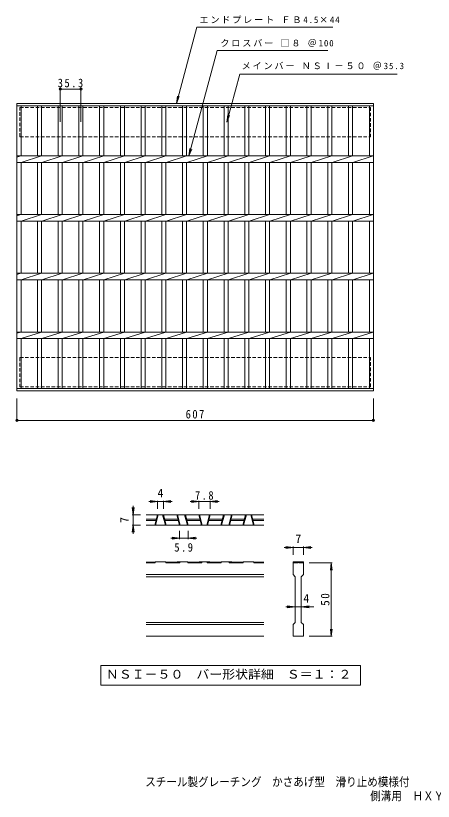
# Model space of a CAD drawing. Units: millimetres, scale not verified, with parts at other scales. Extents: x -640 to 782, y -687 to 652.
# Drawn here: x -640 to 71, y -687 to 652 of the extents above; entities that cross this region are included whole.
import ezdxf
from ezdxf.enums import TextEntityAlignment as Align

# ---------------------------------------------------------------- set-up
doc = ezdxf.new("R2010")
doc.units = ezdxf.units.MM
doc.header["$LTSCALE"] = 5
doc.header["$PDMODE"] = 32
doc.header["$PDSIZE"] = 4
doc.linetypes.add('DASHED1', pattern=[1.8, 1.2, -0.6])
for name, color, linetype, lineweight in [('1-1_1-1ﾚｲﾔ', 2, 'Continuous', 9), ('1-2_1-2ﾚｲﾔ', 3, 'Continuous', 9), ('1-4_1-4ﾚｲﾔ', 7, 'Continuous', 9), ('D-0', 7, 'Continuous', 9), ('D-2', 3, 'Continuous', 9), ('D-4', 7, 'Continuous', 9)]:
    doc.layers.add(name, color=color, linetype=linetype, lineweight=lineweight)
doc.layers.add('F-5_F-5ﾚｲﾔ', color=2, linetype='Continuous')
doc.styles.add('ＭＳ ゴシック', font='')
doc.styles.get('ＭＳ ゴシック').set_extended_font_data('MS Gothic')

msp = doc.modelspace()

# ---------------------------------------------------------------- linework, layer by layer
at = {"layer": '1-1_1-1ﾚｲﾔ', "linetype": 'DASHED1'}
for p, q in [((-633.042, 445.429), (-633.042, 495.429)), ((-633.042, 445.429), (-36.042, 445.429)), ((-633.042, 69.429), (-633.042, 19.429)), ((-633.042, 69.429), (-36.042, 69.429))]:
    msp.add_line(p, q, dxfattribs=at)
for points in [[(-633.042, 495.429), (-36.042, 495.429), (-36.042, 445.429)], [(-633.042, 19.429), (-36.042, 19.429), (-36.042, 69.429)]]:
    msp.add_lwpolyline(points, dxfattribs=at)
at = {"layer": '1-2_1-2ﾚｲﾔ'}
for p, q in [((-638.042, 502.43), (-31.042, 502.43)), ((-638.042, 12.43), (-638.042, 502.43)), ((-638.042, 497.93), (-31.042, 497.93)), ((-631.042, 412.929), (-631.042, 497.93)), ((-603.142, 497.93), (-603.142, 412.929)), ((-596.142, 497.93), (-596.142, 412.929)), ((-567.841, 497.93), (-567.841, 412.929)), ((-560.842, 497.93), (-560.842, 412.929)), ((-532.541, 497.93), (-532.541, 412.929)), ((-525.541, 497.93), (-525.541, 412.929)), ((-497.242, 497.93), (-497.242, 412.929)), ((-490.242, 497.93), (-490.242, 412.929)), ((-461.942, 497.93), (-461.942, 412.929)), ((-454.941, 497.93), (-454.941, 412.929)), ((-426.641, 497.93), (-426.641, 412.929)), ((-419.641, 497.93), (-419.641, 412.929)), ((-391.342, 497.93), (-391.342, 412.929)), ((-384.342, 497.93), (-384.342, 412.929)), ((-356.042, 497.93), (-356.042, 412.929)), ((-349.042, 497.93), (-349.042, 412.929)), ((-320.741, 497.93), (-320.741, 412.929)), ((-313.741, 497.93), (-313.741, 412.929)), ((-285.442, 497.93), (-285.442, 412.929)), ((-278.442, 497.93), (-278.442, 412.929)), ((-250.141, 497.93), (-250.141, 412.929)), ((-243.142, 497.93), (-243.142, 412.929)), ((-214.842, 497.93), (-214.842, 412.929)), ((-207.842, 497.93), (-207.842, 412.929)), ((-179.542, 497.93), (-179.542, 412.929)), ((-172.542, 497.93), (-172.542, 412.929)), ((-144.242, 497.93), (-144.242, 412.929)), ((-137.242, 497.93), (-137.242, 412.929)), ((-108.943, 497.93), (-108.943, 412.929)), ((-101.942, 497.93), (-101.942, 412.929)), ((-73.643, 497.93), (-73.643, 412.929)), ((-66.643, 497.93), (-66.643, 412.929)), ((-38.042, 497.93), (-38.042, 412.929)), ((-31.042, 502.43), (-31.042, 12.43)), ((-638.042, 410.849), (-631.442, 412.929)), ((-638.042, 412.929), (-31.042, 412.929)), ((-638.042, 401.93), (-31.042, 401.93)), ((-631.042, 401.93), (-596.142, 412.929)), ((-631.042, 312.929), (-631.042, 401.93)), ((-603.142, 401.93), (-603.142, 312.929)), ((-596.142, 401.93), (-596.142, 312.929)), ((-595.742, 401.93), (-560.842, 412.929)), ((-567.841, 401.93), (-567.841, 312.929)), ((-560.842, 401.93), (-560.842, 312.929)), ((-560.441, 401.93), (-525.542, 412.929)), ((-532.541, 401.93), (-532.541, 312.929)), ((-525.541, 401.93), (-525.541, 312.929)), ((-525.142, 401.93), (-490.242, 412.929)), ((-497.242, 401.93), (-497.242, 312.929)), ((-490.242, 401.93), (-490.242, 312.929)), ((-489.842, 401.93), (-454.942, 412.929)), ((-461.942, 401.93), (-461.942, 312.929)), ((-454.941, 401.93), (-454.941, 312.929)), ((-454.542, 401.93), (-419.642, 412.929)), ((-426.641, 401.93), (-426.641, 312.929)), ((-419.641, 401.93), (-419.641, 312.929)), ((-419.241, 401.93), (-384.342, 412.929)), ((-391.342, 401.93), (-391.342, 312.929)), ((-384.342, 401.93), (-384.342, 312.929)), ((-383.942, 401.93), (-349.042, 412.929)), ((-356.042, 401.93), (-356.042, 312.929)), ((-349.042, 401.93), (-349.042, 312.929)), ((-348.642, 401.93), (-313.742, 412.929)), ((-320.741, 401.93), (-320.741, 312.929)), ((-313.741, 401.93), (-313.741, 312.929)), ((-313.341, 401.93), (-278.442, 412.929)), ((-285.442, 401.93), (-285.442, 312.929)), ((-278.442, 401.93), (-278.442, 312.929)), ((-278.042, 401.93), (-243.142, 412.929)), ((-250.141, 401.93), (-250.141, 312.929)), ((-243.142, 401.93), (-243.142, 312.929)), ((-242.742, 401.93), (-207.842, 412.929)), ((-214.842, 401.93), (-214.842, 312.929)), ((-207.842, 401.93), (-207.842, 312.929)), ((-207.442, 401.93), (-172.542, 412.929)), ((-179.542, 401.93), (-179.542, 312.929)), ((-172.542, 401.93), (-172.542, 312.929)), ((-172.142, 401.93), (-137.242, 412.929)), ((-144.242, 401.93), (-144.242, 312.929)), ((-137.242, 401.93), (-137.242, 312.929)), ((-136.842, 401.93), (-101.942, 412.929)), ((-108.943, 401.93), (-108.943, 312.929)), ((-101.942, 401.93), (-101.942, 312.929)), ((-101.542, 401.93), (-66.642, 412.929)), ((-73.643, 401.93), (-73.643, 312.929)), ((-66.643, 401.93), (-66.643, 312.929)), ((-66.243, 401.93), (-31.343, 412.929)), ((-38.042, 401.93), (-38.042, 312.929)), ((-638.042, 310.849), (-631.442, 312.93)), ((-638.042, 312.929), (-31.042, 312.929)), ((-631.042, 301.93), (-596.142, 312.93)), ((-595.742, 301.93), (-560.842, 312.93)), ((-560.441, 301.93), (-525.542, 312.93)), ((-525.142, 301.93), (-490.242, 312.93)), ((-489.842, 301.93), (-454.942, 312.93)), ((-454.542, 301.93), (-419.642, 312.93)), ((-419.241, 301.93), (-384.342, 312.93)), ((-383.942, 301.93), (-349.042, 312.93)), ((-348.642, 301.93), (-313.742, 312.93)), ((-313.341, 301.93), (-278.442, 312.93)), ((-278.042, 301.93), (-243.142, 312.93)), ((-242.742, 301.93), (-207.842, 312.93)), ((-207.442, 301.93), (-172.542, 312.93)), ((-172.142, 301.93), (-137.242, 312.93)), ((-136.842, 301.93), (-101.942, 312.93)), ((-101.542, 301.93), (-66.642, 312.93)), ((-66.243, 301.93), (-31.343, 312.93)), ((-638.042, 301.929), (-31.042, 301.929)), ((-631.042, 212.929), (-631.042, 301.929)), ((-603.142, 301.929), (-603.142, 212.929)), ((-596.142, 301.929), (-596.142, 212.929)), ((-567.841, 301.929), (-567.841, 212.929)), ((-560.842, 301.929), (-560.842, 212.929)), ((-532.541, 301.929), (-532.541, 212.929)), ((-525.541, 301.929), (-525.541, 212.929)), ((-497.242, 301.929), (-497.242, 212.929)), ((-490.242, 301.929), (-490.242, 212.929)), ((-461.942, 301.929), (-461.942, 212.929)), ((-454.941, 301.929), (-454.941, 212.929)), ((-426.641, 301.929), (-426.641, 212.929)), ((-419.641, 301.929), (-419.641, 212.929)), ((-391.342, 301.929), (-391.342, 212.929)), ((-384.342, 301.929), (-384.342, 212.929)), ((-356.042, 301.929), (-356.042, 212.929)), ((-349.042, 301.929), (-349.042, 212.929)), ((-320.741, 301.929), (-320.741, 212.929)), ((-313.741, 301.929), (-313.741, 212.929)), ((-285.442, 301.929), (-285.442, 212.929)), ((-278.442, 301.929), (-278.442, 212.929)), ((-250.141, 301.929), (-250.141, 212.929)), ((-243.142, 301.929), (-243.142, 212.929)), ((-214.842, 301.929), (-214.842, 212.929)), ((-207.842, 301.929), (-207.842, 212.929)), ((-179.542, 301.929), (-179.542, 212.929)), ((-172.542, 301.929), (-172.542, 212.929)), ((-144.242, 301.929), (-144.242, 212.929)), ((-137.242, 301.929), (-137.242, 212.929)), ((-108.943, 301.929), (-108.943, 212.929)), ((-101.942, 301.929), (-101.942, 212.929)), ((-73.643, 301.929), (-73.643, 212.929)), ((-66.643, 301.929), (-66.643, 212.929)), ((-38.042, 301.929), (-38.042, 212.929)), ((-638.042, 210.85), (-631.442, 212.93)), ((-638.042, 212.929), (-31.042, 212.929)), ((-638.042, 201.93), (-31.042, 201.93)), ((-631.042, 201.93), (-596.142, 212.93)), ((-631.042, 112.929), (-631.042, 201.93)), ((-603.142, 201.93), (-603.142, 112.929)), ((-596.142, 201.93), (-596.142, 112.929)), ((-595.742, 201.93), (-560.842, 212.93)), ((-567.841, 201.93), (-567.841, 112.929)), ((-560.842, 201.93), (-560.842, 112.929)), ((-560.441, 201.93), (-525.542, 212.93)), ((-532.541, 201.93), (-532.541, 112.929)), ((-525.541, 201.93), (-525.541, 112.929)), ((-525.142, 201.93), (-490.242, 212.93)), ((-497.242, 201.93), (-497.242, 112.929)), ((-490.242, 201.93), (-490.242, 112.929)), ((-489.842, 201.93), (-454.942, 212.93)), ((-461.942, 201.93), (-461.942, 112.929)), ((-454.941, 201.93), (-454.941, 112.929)), ((-454.542, 201.93), (-419.642, 212.93)), ((-426.641, 201.93), (-426.641, 112.929)), ((-419.641, 201.93), (-419.641, 112.929)), ((-419.241, 201.93), (-384.342, 212.93)), ((-391.342, 201.93), (-391.342, 112.929)), ((-384.342, 201.93), (-384.342, 112.929)), ((-383.942, 201.93), (-349.042, 212.93)), ((-356.042, 201.93), (-356.042, 112.929)), ((-349.042, 201.93), (-349.042, 112.929)), ((-348.642, 201.93), (-313.742, 212.93)), ((-320.741, 201.93), (-320.741, 112.929)), ((-313.741, 201.93), (-313.741, 112.929)), ((-313.341, 201.93), (-278.442, 212.93)), ((-285.442, 201.93), (-285.442, 112.929)), ((-278.442, 201.93), (-278.442, 112.929)), ((-278.042, 201.93), (-243.142, 212.93)), ((-250.141, 201.93), (-250.141, 112.929)), ((-243.142, 201.93), (-243.142, 112.929)), ((-242.742, 201.93), (-207.842, 212.93)), ((-214.842, 201.93), (-214.842, 112.929)), ((-207.842, 201.93), (-207.842, 112.929)), ((-207.442, 201.93), (-172.542, 212.93)), ((-179.542, 201.93), (-179.542, 112.929)), ((-172.542, 201.93), (-172.542, 112.929)), ((-172.142, 201.93), (-137.242, 212.93)), ((-144.242, 201.93), (-144.242, 112.929)), ((-137.242, 201.93), (-137.242, 112.929)), ((-136.842, 201.93), (-101.942, 212.93)), ((-108.943, 201.93), (-108.943, 112.929)), ((-101.942, 201.93), (-101.942, 112.929)), ((-101.542, 201.93), (-66.642, 212.93)), ((-73.643, 201.93), (-73.643, 112.929)), ((-66.643, 201.93), (-66.643, 112.929)), ((-66.243, 201.93), (-31.343, 212.93)), ((-38.042, 201.93), (-38.042, 112.929)), ((-638.042, 110.85), (-631.442, 112.929)), ((-638.042, 112.929), (-31.042, 112.929)), ((-631.042, 101.93), (-596.142, 112.929)), ((-595.742, 101.93), (-560.842, 112.929)), ((-560.441, 101.93), (-525.542, 112.929)), ((-525.142, 101.93), (-490.242, 112.929)), ((-489.842, 101.93), (-454.942, 112.929)), ((-454.542, 101.93), (-419.642, 112.929)), ((-419.241, 101.93), (-384.342, 112.929)), ((-383.942, 101.93), (-349.042, 112.929)), ((-348.642, 101.93), (-313.742, 112.929)), ((-313.341, 101.93), (-278.442, 112.929)), ((-278.042, 101.93), (-243.142, 112.929)), ((-242.742, 101.93), (-207.842, 112.929)), ((-207.442, 101.93), (-172.542, 112.929)), ((-172.142, 101.93), (-137.242, 112.929)), ((-136.842, 101.93), (-101.942, 112.929)), ((-101.542, 101.93), (-66.642, 112.929)), ((-66.243, 101.93), (-31.343, 112.929)), ((-638.042, 101.93), (-31.042, 101.93)), ((-631.042, 16.929), (-631.042, 101.93)), ((-603.142, 101.93), (-603.142, 16.929)), ((-596.142, 101.93), (-596.142, 16.929)), ((-567.841, 101.93), (-567.841, 16.929)), ((-560.842, 101.93), (-560.842, 16.929)), ((-532.541, 101.93), (-532.541, 16.929)), ((-525.541, 101.93), (-525.541, 16.929)), ((-497.242, 101.93), (-497.242, 16.929)), ((-490.242, 101.93), (-490.242, 16.929)), ((-461.942, 101.93), (-461.942, 16.929)), ((-454.941, 101.93), (-454.941, 16.929)), ((-426.641, 101.93), (-426.641, 16.929)), ((-419.641, 101.93), (-419.641, 16.929)), ((-391.342, 101.93), (-391.342, 16.929)), ((-384.342, 101.93), (-384.342, 16.929)), ((-356.042, 101.93), (-356.042, 16.929)), ((-349.042, 101.93), (-349.042, 16.929)), ((-320.741, 101.93), (-320.741, 16.929)), ((-313.741, 101.93), (-313.741, 16.929)), ((-285.442, 101.93), (-285.442, 16.929)), ((-278.442, 101.93), (-278.442, 16.929)), ((-250.141, 101.93), (-250.141, 16.929)), ((-243.142, 101.93), (-243.142, 16.929)), ((-214.842, 101.93), (-214.842, 16.929)), ((-207.842, 101.93), (-207.842, 16.929)), ((-179.542, 101.93), (-179.542, 16.929)), ((-172.542, 101.93), (-172.542, 16.929)), ((-144.242, 101.93), (-144.242, 16.929)), ((-137.242, 101.93), (-137.242, 16.929)), ((-108.943, 101.93), (-108.943, 16.929)), ((-101.942, 101.93), (-101.942, 16.929)), ((-73.643, 101.93), (-73.643, 16.929)), ((-66.643, 101.93), (-66.643, 16.929)), ((-38.042, 101.93), (-38.042, 16.929)), ((-31.042, 16.929), (-638.042, 16.929)), ((-31.042, 12.43), (-638.042, 12.43))]:
    msp.add_line(p, q, dxfattribs=at)
at = {"layer": '1-4_1-4ﾚｲﾔ'}
for p, q in [((-345.142, 412.929), (-297.046, 592.429)), ((-297.046, 592.429), (-108.697, 592.429)), ((-280.654, 470.43), (-258.682, 552.429)), ((-258.682, 552.429), (9.161, 552.429)), ((-564.342, 471.143), (-564.342, 528.166)), ((-564.342, 526.666), (-529.041, 526.666)), ((-529.041, 471.143), (-529.041, 528.166)), ((-366.322, 502.43), (-364.691, 514.822)), ((-366.322, 502.43), (-361.538, 513.978)), ((-280.654, 470.43), (-279.023, 482.822)), ((-280.654, 470.43), (-275.871, 481.978)), ((-345.142, 412.929), (-343.511, 425.322)), ((-345.142, 412.929), (-340.359, 424.478)), ((-638.042, -0.071), (-638.042, -39.071)), ((-31.042, -0.071), (-31.042, -39.071)), ((-638.042, -37.571), (-31.042, -37.571))]:
    msp.add_line(p, q, dxfattribs=at)
msp.add_lwpolyline([(-366.322, 502.43), (-331.489, 632.429), (-100.371, 632.429)], dxfattribs=at)
for p in [(-564.342, 526.666), (-529.041, 526.666), (-638.042, -37.571), (-31.042, -37.571)]:
    msp.add_point(p, dxfattribs=at)
at = {"layer": 'D-0'}
msp.add_lwpolyline([(-494.875, -455.414), (-494.875, -488.64), (-53.221, -488.64), (-53.221, -455.414)], close=True, dxfattribs=at)
at = {"layer": 'D-2'}
for p, q in [((-217.798, -198.414), (-417.798, -198.414)), ((-403.344, -215.914), (-398.655, -198.414)), ((-402.05, -215.914), (-397.361, -198.414)), ((-385.26, -215.914), (-389.949, -198.414)), ((-383.966, -215.914), (-388.655, -198.414)), ((-365.844, -198.414), (-361.155, -215.914)), ((-364.55, -198.414), (-359.861, -215.914)), ((-347.76, -215.914), (-352.449, -198.414)), ((-346.466, -215.914), (-351.155, -198.414)), ((-328.344, -198.414), (-323.655, -215.914)), ((-327.05, -198.414), (-322.361, -215.914)), ((-310.26, -198.414), (-314.949, -215.914)), ((-308.966, -198.414), (-313.655, -215.914)), ((-290.844, -215.914), (-286.155, -198.414)), ((-289.55, -215.914), (-284.861, -198.414)), ((-272.76, -198.414), (-277.449, -215.914)), ((-271.466, -198.414), (-276.155, -215.914)), ((-253.344, -215.914), (-248.655, -198.414)), ((-252.05, -215.914), (-247.361, -198.414)), ((-235.26, -215.914), (-239.949, -198.414)), ((-233.966, -215.914), (-238.655, -198.414)), ((-417.798, -205.914), (-400.665, -205.914)), ((-417.798, -208.414), (-401.335, -208.414)), ((-386.646, -205.914), (-363.835, -205.914)), ((-385.976, -208.414), (-363.165, -208.414)), ((-349.146, -205.914), (-326.335, -205.914)), ((-348.476, -208.414), (-325.665, -208.414)), ((-311.646, -208.414), (-288.835, -208.414)), ((-310.976, -205.914), (-288.165, -205.914)), ((-274.146, -208.414), (-251.335, -208.414)), ((-273.476, -205.914), (-250.665, -205.914)), ((-236.646, -205.914), (-217.798, -205.914)), ((-235.976, -208.414), (-217.798, -208.414)), ((-217.798, -215.914), (-417.798, -215.914)), ((-402.697, -279.414), (-417.798, -279.414)), ((-403.344, -280.414), (-417.798, -280.414)), ((-403.344, -280.414), (-402.05, -278.414)), ((-385.26, -278.414), (-402.05, -278.414)), ((-385.26, -278.414), (-383.966, -280.414)), ((-363.165, -279.414), (-384.613, -279.414)), ((-361.155, -280.414), (-383.966, -280.414)), ((-364.55, -278.414), (-365.197, -279.414)), ((-347.76, -278.414), (-364.55, -278.414)), ((-363.165, -279.414), (-363.165, -280.414)), ((-359.861, -278.414), (-361.155, -280.414)), ((-347.76, -278.414), (-346.466, -280.414)), ((-325.665, -279.414), (-347.113, -279.414)), ((-323.655, -280.414), (-346.466, -280.414)), ((-327.697, -279.414), (-327.05, -278.414)), ((-310.26, -278.414), (-327.05, -278.414)), ((-325.665, -279.414), (-325.665, -280.414)), ((-323.655, -280.414), (-322.361, -278.414)), ((-314.949, -278.414), (-313.655, -280.414)), ((-290.844, -280.414), (-313.655, -280.414)), ((-311.646, -279.414), (-311.646, -280.414)), ((-290.197, -279.414), (-311.646, -279.414)), ((-309.613, -279.414), (-310.26, -278.414)), ((-289.55, -278.414), (-290.844, -280.414)), ((-289.55, -278.414), (-272.76, -278.414)), ((-277.449, -278.414), (-276.155, -280.414)), ((-253.344, -280.414), (-276.155, -280.414)), ((-274.146, -279.414), (-252.697, -279.414)), ((-274.146, -279.414), (-274.146, -280.414)), ((-272.76, -278.414), (-272.113, -279.414)), ((-252.05, -278.414), (-253.344, -280.414)), ((-252.05, -278.414), (-235.26, -278.414)), ((-233.966, -280.414), (-235.26, -278.414)), ((-234.613, -279.414), (-217.798, -279.414)), ((-233.966, -280.414), (-217.798, -280.414)), ((-167.798, -278.414), (-167.798, -280.414)), ((-167.798, -300.414), (-167.798, -280.414)), ((-167.798, -280.414), (-160.298, -280.414)), ((-159.073, -279.414), (-159.023, -279.414)), ((-157.798, -280.414), (-150.298, -280.414)), ((-150.298, -280.414), (-150.298, -300.414)), ((-217.798, -300.414), (-417.798, -300.414)), ((-217.798, -304.164), (-417.798, -304.164)), ((-167.798, -300.414), (-164.048, -304.164)), ((-164.048, -381.664), (-164.048, -304.164)), ((-154.048, -304.164), (-150.298, -300.414)), ((-154.048, -304.164), (-154.048, -381.664)), ((-217.798, -381.664), (-417.798, -381.664)), ((-217.798, -385.414), (-417.798, -385.414)), ((-167.798, -385.414), (-164.048, -381.664)), ((-167.798, -405.414), (-167.798, -385.414)), ((-154.048, -381.664), (-150.298, -385.414)), ((-150.298, -385.414), (-150.298, -405.414)), ((-217.798, -405.414), (-417.798, -405.414)), ((-150.298, -405.414), (-167.798, -405.414))]:
    msp.add_line(p, q, dxfattribs=at)
msp.add_lwpolyline([(-167.798, -278.414), (-150.298, -278.414), (-150.298, -280.414)], dxfattribs=at)
for centre, start, end in [((-159.073, -280.664), 90, 168.46303), ((-159.023, -280.664), 11.53696, 90)]:
    msp.add_arc(centre, 1.25, start, end, dxfattribs=at)
at = {"layer": 'D-4'}
for p, q in [((-440.298, -198.414), (-441.929, -186.021)), ((-440.298, -198.414), (-440.298, -183.414)), ((-440.298, -198.414), (-438.666, -186.021)), ((-398.655, -175.914), (-413.655, -175.914)), ((-398.655, -175.914), (-411.048, -174.282)), ((-398.655, -175.914), (-411.048, -177.545)), ((-398.655, -174.414), (-398.655, -188.414)), ((-398.655, -175.914), (-388.655, -175.914)), ((-388.655, -175.914), (-376.262, -174.282)), ((-388.655, -174.414), (-388.655, -188.414)), ((-388.655, -175.914), (-376.262, -177.545)), ((-388.655, -175.914), (-373.655, -175.914)), ((-328.344, -175.914), (-343.344, -175.914)), ((-328.344, -175.914), (-340.737, -174.282)), ((-328.344, -175.914), (-340.737, -177.545)), ((-328.344, -174.414), (-328.344, -188.414)), ((-328.344, -175.914), (-308.966, -175.914)), ((-308.966, -175.914), (-296.573, -174.282)), ((-308.966, -174.414), (-308.966, -188.414)), ((-308.966, -175.914), (-296.573, -177.545)), ((-308.966, -175.914), (-293.966, -175.914)), ((-441.798, -198.414), (-427.798, -198.414)), ((-440.298, -198.414), (-440.298, -215.914)), ((-440.298, -215.914), (-441.929, -228.307)), ((-441.798, -215.914), (-427.798, -215.914)), ((-440.298, -215.914), (-438.666, -228.307)), ((-440.298, -215.914), (-440.298, -230.914)), ((-361.155, -239.914), (-361.155, -225.914)), ((-346.466, -239.914), (-346.466, -225.914)), ((-361.155, -238.414), (-376.155, -238.414)), ((-361.155, -238.414), (-373.548, -236.782)), ((-361.155, -238.414), (-373.548, -240.046)), ((-346.466, -238.414), (-334.073, -240.046)), ((-346.466, -238.414), (-331.466, -238.414)), ((-167.798, -254.164), (-182.798, -254.164)), ((-167.798, -254.164), (-180.191, -252.533)), ((-167.798, -254.164), (-180.191, -255.796)), ((-167.798, -252.664), (-167.798, -266.664)), ((-150.298, -254.164), (-167.798, -254.164)), ((-150.298, -254.164), (-137.905, -252.533)), ((-150.298, -252.664), (-150.298, -266.664)), ((-150.298, -254.164), (-137.905, -255.796)), ((-150.298, -254.164), (-135.298, -254.164)), ((-101.298, -280.414), (-140.298, -280.414)), ((-102.798, -280.414), (-104.43, -292.807)), ((-102.798, -280.414), (-101.166, -292.807)), ((-102.798, -405.414), (-102.798, -280.414)), ((-164.048, -355.414), (-180.298, -355.414)), ((-164.048, -355.414), (-177.691, -353.782)), ((-164.048, -355.414), (-177.691, -357.046)), ((-154.048, -355.414), (-164.048, -355.414)), ((-154.048, -355.414), (-140.405, -353.782)), ((-154.048, -355.414), (-140.405, -357.046)), ((-154.048, -355.414), (-132.798, -355.414)), ((-102.798, -405.414), (-104.43, -393.021)), ((-102.798, -405.414), (-101.166, -393.021)), ((-101.298, -405.414), (-140.298, -405.414))]:
    msp.add_line(p, q, dxfattribs=at)
msp.add_lwpolyline([(-361.155, -238.414), (-346.466, -238.414), (-334.073, -236.782)], dxfattribs=at)

# ---------------------------------------------------------------- texts
at = {"layer": '1-4_1-4ﾚｲﾔ', "char_height": 11, "attachment_point": 7, "style": 'ＭＳ ゴシック'}
for s, insert in [('\\T1.21;エンドプレート\\~ＦＢ4.5×44', (-327.222, 638.621)), ('\\T1.21;クロスバー\\~□８\\~＠100', (-291.585, 598.419)), ('\\T1.21;メインバー\\~ＮＳⅠ－５０\\~＠35.3', (-255.337, 559.665))]:
    msp.add_mtext(s, dxfattribs=dict(at, insert=insert))
at = {"layer": '1-4_1-4ﾚｲﾔ', "color": 2, "char_height": 14.66, "attachment_point": 7, "style": 'ＭＳ ゴシック'}
for s, insert in [('\\T1.28;\\W0.9;35.3', (-568.566, 529.666)), ('\\T1.27;\\W0.9;607', (-350.792, -34.571))]:
    msp.add_mtext(s, dxfattribs=dict(at, insert=insert))
at = {"layer": 'D-0', "color": 2, "style": 'ＭＳ ゴシック', "width": 1.1}
msp.add_text('ＮＳＩ－５０\u3000バー形状詳細\u3000Ｓ＝１：２', height=14.66, dxfattribs=at).set_placement((-486.548, -482.027), align=Align.BOTTOM_LEFT)
at = {"layer": 'D-4', "color": 2, "style": 'ＭＳ ゴシック'}
for s, p in [('4', (-398.655, -172.914)), ('7', (-164.048, -251.164)), ('4', (-150.298, -352.414))]:
    msp.add_text(s, height=14.66, dxfattribs=at).set_placement(p, align=Align.BOTTOM_LEFT)
msp.add_text('7', height=14.66, rotation=90, dxfattribs=at).set_placement((-443.298, -212.164), align=Align.BOTTOM_LEFT)
at = {"layer": 'D-4', "color": 2, "char_height": 14.66, "attachment_point": 7, "style": 'ＭＳ ゴシック'}
for s, insert in [('\\T1.27;\\W0.9;7.8', (-334.905, -172.914)), ('\\T1.27;\\W0.9;5.9', (-370.061, -261.414))]:
    msp.add_mtext(s, dxfattribs=dict(at, insert=insert))
at = {"layer": 'D-4', "color": 2, "insert": (-105.798, -353.539), "char_height": 14.66, "attachment_point": 7, "rotation": 90, "style": 'ＭＳ ゴシック'}
msp.add_mtext('\\T1.27;\\W0.95;50', dxfattribs=at)
at = {"layer": 'F-5_F-5ﾚｲﾔ', "style": 'ＭＳ ゴシック', "width": 0.9}
for s, p in [('スチール製グレーチング\u3000かさあげ型\u3000滑り止め模様付\u3000', (-419.528, -665.234)), ('側溝用\u3000ＨＸＹ\u3000４９５０Ａ', (-36.545, -689.202))]:
    msp.add_text(s, height=14.66, dxfattribs=at).set_placement(p, align=Align.BOTTOM_LEFT)

doc.saveas('drawing.dxf')
